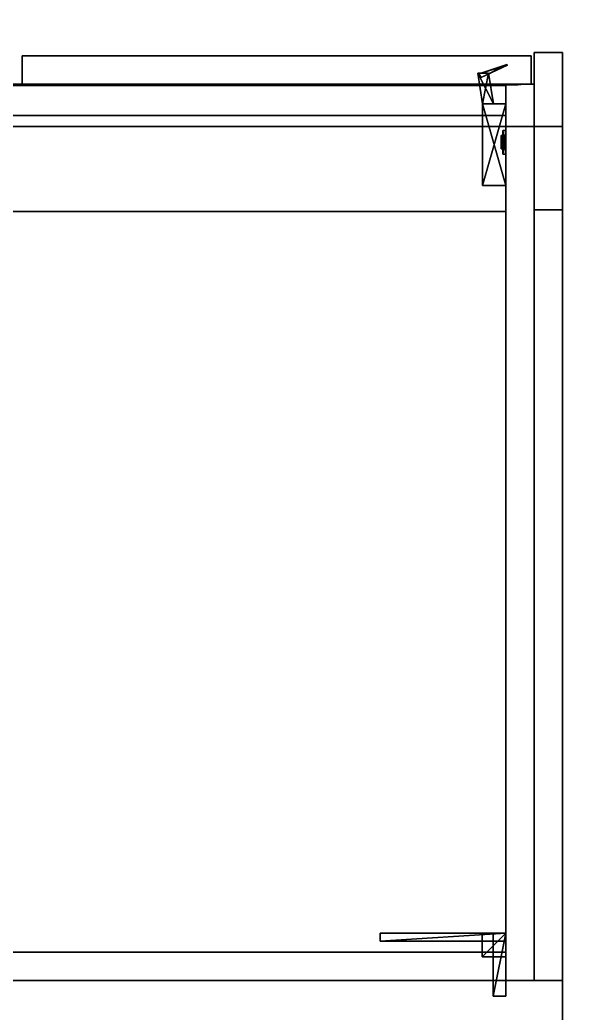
# Model space of a CAD drawing. Extents: x 0 to 5507, y -6518 to 0.
# Drawn here: x 2142 to 2503, y -3870 to -3238 of the extents above; entities that cross this region are included whole.
import ezdxf

# ---------------------------------------------------------------- set-up
doc = ezdxf.new("R2010")
doc.units = 0
for name, color, linetype in [('LAYER0', 7, 'CONTINUOUS'), ('LAYER1', 7, 'CONTINUOUS'), ('LAYER526', 7, 'CONTINUOUS'), ('LAYER532', 7, 'CONTINUOUS'), ('LAYER601', 7, 'CONTINUOUS'), ('LAYER603', 2, 'CONTINUOUS'), ('LAYER604', 7, 'CONTINUOUS'), ('LAYER605', 253, 'CONTINUOUS'), ('LAYER606', 253, 'CONTINUOUS'), ('LAYER607', 253, 'CONTINUOUS'), ('LAYER608', 253, 'CONTINUOUS'), ('LAYER609', 253, 'CONTINUOUS'), ('LAYER610', 253, 'CONTINUOUS'), ('LAYER619', 7, 'CONTINUOUS'), ('LAYER620', 7, 'CONTINUOUS'), ('LAYER621', 7, 'CONTINUOUS'), ('LAYER627', 28, 'CONTINUOUS'), ('LAYER628', 253, 'CONTINUOUS'), ('LAYER629', 28, 'CONTINUOUS'), ('LAYER630', 253, 'CONTINUOUS'), ('LAYER631', 254, 'CONTINUOUS'), ('LAYER632', 7, 'CONTINUOUS'), ('LAYER767', 254, 'CONTINUOUS')]:
    doc.layers.add(name, color=color, linetype=linetype)

msp = doc.modelspace()

# ---------------------------------------------------------------- linework, layer by layer
at = {"layer": 'LAYER0', "invisible_edges": 1}
for points in [[(5507, 0), (0, -6518), (0, 0), (5507, 0)], [(5507, -6518, 5), (0, 0, 5), (0, -6518, 5), (5507, -6518, 5)], [(0, 0, 5), (5507, -6518, 5), (5507, 0, 5), (0, 0, 5)], [(0, -6518), (5507, 0), (5507, -6518), (0, -6518)]]:
    msp.add_3dface(points, dxfattribs=at)
at = {"layer": 'LAYER526', "invisible_edges": 1}
for points in [[(2487, -3849, 5), (150, -3954, 5), (150, -3849, 5), (2487, -3849, 5)], [(150, -3954, 5), (2487, -3849, 5), (2487, -3954, 5), (150, -3954, 5)], [(150, -3849, 732), (2487, -3849, 5), (150, -3849, 5), (150, -3849, 732)], [(2487, -3849, 5), (150, -3849, 732), (2487, -3849, 732), (2487, -3849, 5)], [(2487, -3954, 732), (150, -3849, 732), (150, -3954, 732), (2487, -3954, 732)], [(150, -3849, 732), (2487, -3954, 732), (2487, -3849, 732), (150, -3849, 732)], [(2487, -3849, 5), (2487, -3954, 732), (2487, -3954, 5), (2487, -3849, 5)], [(2487, -3954, 732), (2487, -3849, 5), (2487, -3849, 732), (2487, -3954, 732)]]:
    msp.add_3dface(points, dxfattribs=at)
at = {"layer": 'LAYER532', "invisible_edges": 1}
for points in [[(2487, -3306, 5), (762, -3849, 5), (762, -3306, 5), (2487, -3306, 5)], [(762, -3849, 5), (2487, -3306, 5), (2487, -3849, 5), (762, -3849, 5)], [(762, -3306, 115), (2487, -3306, 5), (762, -3306, 5), (762, -3306, 115)], [(2487, -3306, 5), (762, -3306, 115), (2487, -3306, 115), (2487, -3306, 5)], [(2487, -3849, 115), (762, -3306, 115), (762, -3849, 115), (2487, -3849, 115)], [(762, -3306, 115), (2487, -3849, 115), (2487, -3306, 115), (762, -3306, 115)], [(2487, -3306, 5), (2487, -3849, 115), (2487, -3849, 5), (2487, -3306, 5)], [(2487, -3849, 115), (2487, -3306, 5), (2487, -3306, 115), (2487, -3849, 115)], [(2487, -3849, 115), (762, -3849, 5), (2487, -3849, 5), (2487, -3849, 115)], [(762, -3849, 5), (2487, -3849, 115), (762, -3849, 115), (762, -3849, 5)]]:
    msp.add_3dface(points, dxfattribs=at)
at = {"layer": 'LAYER601', "invisible_edges": 1}
for points in [[(2451, -3849, 895), (2451, -3279, 115), (2451, -3849, 115), (2451, -3849, 895)], [(2451, -3279, 115), (2451, -3849, 895), (2451, -3279, 895), (2451, -3279, 115)], [(2469, -3849, 115), (2451, -3279, 115), (2469, -3279, 115), (2469, -3849, 115)], [(2451, -3279, 115), (2469, -3849, 115), (2451, -3849, 115), (2451, -3279, 115)], [(2469, -3279, 895), (2451, -3279, 115), (2451, -3279, 895), (2469, -3279, 895)], [(2451, -3279, 115), (2469, -3279, 895), (2469, -3279, 115), (2451, -3279, 115)], [(2451, -3849, 895), (2469, -3279, 895), (2451, -3279, 895), (2451, -3849, 895)], [(2469, -3279, 895), (2451, -3849, 895), (2469, -3849, 895), (2469, -3279, 895)], [(2469, -3279, 895), (2469, -3849, 115), (2469, -3279, 115), (2469, -3279, 895)], [(2469, -3849, 115), (2469, -3279, 895), (2469, -3849, 895), (2469, -3849, 115)], [(2469, -3849, 115), (2451, -3849, 895), (2451, -3849, 115), (2469, -3849, 115)], [(2451, -3849, 895), (2469, -3849, 115), (2469, -3849, 895), (2451, -3849, 895)]]:
    msp.add_3dface(points, dxfattribs=at)
at = {"layer": 'LAYER603'}
for points in [[(2371, -3819, 842.5), (2371, -3824, 842.5), (2371, -3819, 865.5), (2371, -3819, 842.5)], [(2371, -3819, 865.5), (2371, -3824, 842.5), (2371, -3824, 865.5), (2371, -3819, 865.5)], [(2371, -3819, 865.5), (2371, -3824, 865.5), (2451, -3819, 865.5), (2371, -3819, 865.5)], [(2451, -3819, 865.5), (2371, -3824, 865.5), (2451, -3824, 865.5), (2451, -3819, 865.5)], [(2371, -3819, 865.5), (2451, -3819, 865.5), (2371, -3819, 842.5), (2371, -3819, 865.5)], [(2371, -3819, 842.5), (2451, -3819, 865.5), (2451, -3819, 842.5), (2371, -3819, 842.5)], [(2371, -3819, 842.5), (2451, -3819, 842.5), (2371, -3824, 842.5), (2371, -3819, 842.5)], [(2371, -3824, 842.5), (2451, -3819, 842.5), (2451, -3824, 842.5), (2371, -3824, 842.5)], [(2451, -3819, 865.5), (2451, -3824, 865.5), (2451, -3819, 842.5), (2451, -3819, 865.5)], [(2451, -3819, 842.5), (2451, -3824, 865.5), (2451, -3824, 842.5), (2451, -3819, 842.5)], [(2371, -3824, 842.5), (2451, -3824, 842.5), (2371, -3824, 865.5), (2371, -3824, 842.5)], [(2371, -3824, 865.5), (2451, -3824, 842.5), (2451, -3824, 865.5), (2371, -3824, 865.5)]]:
    msp.add_3dface(points, dxfattribs=at)
at = {"layer": 'LAYER604', "invisible_edges": 1}
for points in [[(2451, -3819, 842.5), (2371, -3819, 865.5), (2451, -3819, 865.5), (2451, -3819, 842.5)], [(2371, -3819, 865.5), (2451, -3819, 842.5), (2371, -3819, 842.5), (2371, -3819, 865.5)], [(2451, -3824, 865.5), (2371, -3819, 865.5), (2371, -3824, 865.5), (2451, -3824, 865.5)], [(2371, -3819, 865.5), (2451, -3824, 865.5), (2451, -3819, 865.5), (2371, -3819, 865.5)], [(2371, -3824, 842.5), (2371, -3819, 865.5), (2371, -3819, 842.5), (2371, -3824, 842.5)], [(2371, -3819, 865.5), (2371, -3824, 842.5), (2371, -3824, 865.5), (2371, -3819, 865.5)], [(2451, -3819, 842.5), (2371, -3824, 842.5), (2371, -3819, 842.5), (2451, -3819, 842.5)], [(2371, -3824, 842.5), (2451, -3819, 842.5), (2451, -3824, 842.5), (2371, -3824, 842.5)], [(2451, -3824, 865.5), (2451, -3819, 842.5), (2451, -3819, 865.5), (2451, -3824, 865.5)], [(2451, -3819, 842.5), (2451, -3824, 865.5), (2451, -3824, 842.5), (2451, -3819, 842.5)], [(2371, -3824, 842.5), (2451, -3824, 865.5), (2371, -3824, 865.5), (2371, -3824, 842.5)], [(2451, -3824, 865.5), (2371, -3824, 842.5), (2451, -3824, 842.5), (2451, -3824, 865.5)]]:
    msp.add_3dface(points, dxfattribs=at)
at = {"layer": 'LAYER605'}
for points in [[(2436, -3819, 850.5), (2436, -3834, 850.5), (2436, -3819, 865.5), (2436, -3819, 850.5)], [(2436, -3819, 865.5), (2436, -3834, 850.5), (2436, -3834, 865.5), (2436, -3819, 865.5)], [(2436, -3819, 865.5), (2436, -3834, 865.5), (2451, -3819, 865.5), (2436, -3819, 865.5)], [(2451, -3819, 865.5), (2436, -3834, 865.5), (2451, -3834, 865.5), (2451, -3819, 865.5)], [(2436, -3819, 865.5), (2451, -3819, 865.5), (2436, -3819, 850.5), (2436, -3819, 865.5)], [(2436, -3819, 850.5), (2451, -3819, 865.5), (2451, -3819, 850.5), (2436, -3819, 850.5)], [(2436, -3819, 850.5), (2451, -3819, 850.5), (2436, -3834, 850.5), (2436, -3819, 850.5)], [(2436, -3834, 850.5), (2451, -3819, 850.5), (2451, -3834, 850.5), (2436, -3834, 850.5)], [(2451, -3819, 865.5), (2451, -3834, 865.5), (2451, -3819, 850.5), (2451, -3819, 865.5)], [(2451, -3819, 850.5), (2451, -3834, 865.5), (2451, -3834, 850.5), (2451, -3819, 850.5)], [(2436, -3834, 850.5), (2451, -3834, 850.5), (2436, -3834, 865.5), (2436, -3834, 850.5)], [(2436, -3834, 865.5), (2451, -3834, 850.5), (2451, -3834, 865.5), (2436, -3834, 865.5)]]:
    msp.add_3dface(points, dxfattribs=at)
at = {"layer": 'LAYER606'}
for points in [[(2436, -3819, 850.5), (2436, -3834, 850.5), (2436, -3819, 865.5), (2436, -3819, 850.5)], [(2436, -3819, 865.5), (2436, -3834, 850.5), (2436, -3834, 865.5), (2436, -3819, 865.5)], [(2436, -3819, 865.5), (2436, -3834, 865.5), (2451, -3819, 865.5), (2436, -3819, 865.5)], [(2451, -3819, 865.5), (2436, -3834, 865.5), (2451, -3834, 865.5), (2451, -3819, 865.5)], [(2436, -3819, 865.5), (2451, -3819, 865.5), (2436, -3819, 850.5), (2436, -3819, 865.5)], [(2436, -3819, 850.5), (2451, -3819, 865.5), (2451, -3819, 850.5), (2436, -3819, 850.5)], [(2436, -3819, 850.5), (2451, -3819, 850.5), (2436, -3834, 850.5), (2436, -3819, 850.5)], [(2436, -3834, 850.5), (2451, -3819, 850.5), (2451, -3834, 850.5), (2436, -3834, 850.5)], [(2451, -3819, 865.5), (2451, -3834, 865.5), (2451, -3819, 850.5), (2451, -3819, 865.5)], [(2451, -3819, 850.5), (2451, -3834, 865.5), (2451, -3834, 850.5), (2451, -3819, 850.5)], [(2436, -3834, 850.5), (2451, -3834, 850.5), (2436, -3834, 865.5), (2436, -3834, 850.5)], [(2436, -3834, 865.5), (2451, -3834, 850.5), (2451, -3834, 865.5), (2436, -3834, 865.5)]]:
    msp.add_3dface(points, dxfattribs=at)
at = {"layer": 'LAYER607'}
for points in [[(2436, -3819, 850.5), (2436, -3834, 850.5), (2436, -3819, 865.5), (2436, -3819, 850.5)], [(2436, -3819, 865.5), (2436, -3834, 850.5), (2436, -3834, 865.5), (2436, -3819, 865.5)], [(2436, -3819, 865.5), (2436, -3834, 865.5), (2451, -3819, 865.5), (2436, -3819, 865.5)], [(2451, -3819, 865.5), (2436, -3834, 865.5), (2451, -3834, 865.5), (2451, -3819, 865.5)], [(2436, -3819, 865.5), (2451, -3819, 865.5), (2436, -3819, 850.5), (2436, -3819, 865.5)], [(2436, -3819, 850.5), (2451, -3819, 865.5), (2451, -3819, 850.5), (2436, -3819, 850.5)], [(2436, -3819, 850.5), (2451, -3819, 850.5), (2436, -3834, 850.5), (2436, -3819, 850.5)], [(2436, -3834, 850.5), (2451, -3819, 850.5), (2451, -3834, 850.5), (2436, -3834, 850.5)], [(2451, -3819, 865.5), (2451, -3834, 865.5), (2451, -3819, 850.5), (2451, -3819, 865.5)], [(2451, -3819, 850.5), (2451, -3834, 865.5), (2451, -3834, 850.5), (2451, -3819, 850.5)], [(2436, -3834, 850.5), (2451, -3834, 850.5), (2436, -3834, 865.5), (2436, -3834, 850.5)], [(2436, -3834, 865.5), (2451, -3834, 850.5), (2451, -3834, 865.5), (2436, -3834, 865.5)]]:
    msp.add_3dface(points, dxfattribs=at)
at = {"layer": 'LAYER608'}
for points in [[(2436, -3819, 850.5), (2436, -3834, 850.5), (2436, -3819, 865.5), (2436, -3819, 850.5)], [(2436, -3819, 865.5), (2436, -3834, 850.5), (2436, -3834, 865.5), (2436, -3819, 865.5)], [(2436, -3819, 865.5), (2436, -3834, 865.5), (2451, -3819, 865.5), (2436, -3819, 865.5)], [(2451, -3819, 865.5), (2436, -3834, 865.5), (2451, -3834, 865.5), (2451, -3819, 865.5)], [(2436, -3819, 865.5), (2451, -3819, 865.5), (2436, -3819, 850.5), (2436, -3819, 865.5)], [(2436, -3819, 850.5), (2451, -3819, 865.5), (2451, -3819, 850.5), (2436, -3819, 850.5)], [(2436, -3819, 850.5), (2451, -3819, 850.5), (2436, -3834, 850.5), (2436, -3819, 850.5)], [(2436, -3834, 850.5), (2451, -3819, 850.5), (2451, -3834, 850.5), (2436, -3834, 850.5)], [(2451, -3819, 865.5), (2451, -3834, 865.5), (2451, -3819, 850.5), (2451, -3819, 865.5)], [(2451, -3819, 850.5), (2451, -3834, 865.5), (2451, -3834, 850.5), (2451, -3819, 850.5)], [(2436, -3834, 850.5), (2451, -3834, 850.5), (2436, -3834, 865.5), (2436, -3834, 850.5)], [(2436, -3834, 865.5), (2451, -3834, 850.5), (2451, -3834, 865.5), (2436, -3834, 865.5)]]:
    msp.add_3dface(points, dxfattribs=at)
at = {"layer": 'LAYER609'}
for points in [[(2443, -3819, 857.5), (2443, -3859, 857.5), (2443, -3819, 865.5), (2443, -3819, 857.5)], [(2443, -3819, 865.5), (2443, -3859, 857.5), (2443, -3859, 865.5), (2443, -3819, 865.5)], [(2443, -3819, 865.5), (2443, -3859, 865.5), (2451, -3819, 865.5), (2443, -3819, 865.5)], [(2451, -3819, 865.5), (2443, -3859, 865.5), (2451, -3859, 865.5), (2451, -3819, 865.5)], [(2443, -3819, 865.5), (2451, -3819, 865.5), (2443, -3819, 857.5), (2443, -3819, 865.5)], [(2443, -3819, 857.5), (2451, -3819, 865.5), (2451, -3819, 857.5), (2443, -3819, 857.5)], [(2443, -3819, 857.5), (2451, -3819, 857.5), (2443, -3859, 857.5), (2443, -3819, 857.5)], [(2443, -3859, 857.5), (2451, -3819, 857.5), (2451, -3859, 857.5), (2443, -3859, 857.5)], [(2451, -3819, 865.5), (2451, -3859, 865.5), (2451, -3819, 857.5), (2451, -3819, 865.5)], [(2451, -3819, 857.5), (2451, -3859, 865.5), (2451, -3859, 857.5), (2451, -3819, 857.5)], [(2443, -3859, 857.5), (2451, -3859, 857.5), (2443, -3859, 865.5), (2443, -3859, 857.5)], [(2443, -3859, 865.5), (2451, -3859, 857.5), (2451, -3859, 865.5), (2443, -3859, 865.5)]]:
    msp.add_3dface(points, dxfattribs=at)
at = {"layer": 'LAYER610'}
for points in [[(2371, -3819, 849.5), (2371, -3824, 849.5), (2371, -3819, 865.5), (2371, -3819, 849.5)], [(2371, -3819, 865.5), (2371, -3824, 849.5), (2371, -3824, 865.5), (2371, -3819, 865.5)], [(2371, -3819, 865.5), (2371, -3824, 865.5), (2451, -3819, 865.5), (2371, -3819, 865.5)], [(2451, -3819, 865.5), (2371, -3824, 865.5), (2451, -3824, 865.5), (2451, -3819, 865.5)], [(2371, -3819, 865.5), (2451, -3819, 865.5), (2371, -3819, 849.5), (2371, -3819, 865.5)], [(2371, -3819, 849.5), (2451, -3819, 865.5), (2451, -3819, 849.5), (2371, -3819, 849.5)], [(2371, -3819, 849.5), (2451, -3819, 849.5), (2371, -3824, 849.5), (2371, -3819, 849.5)], [(2371, -3824, 849.5), (2451, -3819, 849.5), (2451, -3824, 849.5), (2371, -3824, 849.5)], [(2451, -3819, 865.5), (2451, -3824, 865.5), (2451, -3819, 849.5), (2451, -3819, 865.5)], [(2451, -3819, 849.5), (2451, -3824, 865.5), (2451, -3824, 849.5), (2451, -3819, 849.5)], [(2371, -3824, 849.5), (2451, -3824, 849.5), (2371, -3824, 865.5), (2371, -3824, 849.5)], [(2371, -3824, 865.5), (2451, -3824, 849.5), (2451, -3824, 865.5), (2371, -3824, 865.5)]]:
    msp.add_3dface(points, dxfattribs=at)
at = {"layer": 'LAYER619', "invisible_edges": 1}
for points in [[(1833, -3849, 116), (2451, -3279, 116), (2451, -3849, 116), (1833, -3849, 116)], [(2451, -3279, 116), (1833, -3849, 116), (1833, -3279, 116), (2451, -3279, 116)], [(1833, -3279, 134), (2451, -3279, 116), (1833, -3279, 116), (1833, -3279, 134)], [(2451, -3279, 116), (1833, -3279, 134), (2451, -3279, 134), (2451, -3279, 116)], [(1833, -3279, 134), (2451, -3849, 134), (2451, -3279, 134), (1833, -3279, 134)], [(2451, -3849, 134), (1833, -3279, 134), (1833, -3849, 134), (2451, -3849, 134)], [(2451, -3849, 134), (2451, -3279, 116), (2451, -3279, 134), (2451, -3849, 134)], [(2451, -3279, 116), (2451, -3849, 134), (2451, -3849, 116), (2451, -3279, 116)], [(2451, -3849, 134), (1833, -3849, 116), (2451, -3849, 116), (2451, -3849, 134)], [(1833, -3849, 116), (2451, -3849, 134), (1833, -3849, 134), (1833, -3849, 116)]]:
    msp.add_3dface(points, dxfattribs=at)
at = {"layer": 'LAYER620', "invisible_edges": 1}
for points in [[(1833, -3360, 876.5), (2451, -3280, 876.5), (2451, -3360, 876.5), (1833, -3360, 876.5)], [(2451, -3280, 876.5), (1833, -3360, 876.5), (1833, -3280, 876.5), (2451, -3280, 876.5)], [(1833, -3280, 894.5), (2451, -3280, 876.5), (1833, -3280, 876.5), (1833, -3280, 894.5)], [(2451, -3280, 876.5), (1833, -3280, 894.5), (2451, -3280, 894.5), (2451, -3280, 876.5)], [(1833, -3280, 894.5), (2451, -3360, 894.5), (2451, -3280, 894.5), (1833, -3280, 894.5)], [(2451, -3360, 894.5), (1833, -3280, 894.5), (1833, -3360, 894.5), (2451, -3360, 894.5)], [(2451, -3360, 894.5), (2451, -3280, 876.5), (2451, -3280, 894.5), (2451, -3360, 894.5)], [(2451, -3280, 876.5), (2451, -3360, 894.5), (2451, -3360, 876.5), (2451, -3280, 876.5)], [(2451, -3360, 894.5), (1833, -3360, 876.5), (2451, -3360, 876.5), (2451, -3360, 894.5)], [(1833, -3360, 876.5), (2451, -3360, 894.5), (1833, -3360, 894.5), (1833, -3360, 876.5)]]:
    msp.add_3dface(points, dxfattribs=at)
at = {"layer": 'LAYER621', "invisible_edges": 1}
for points in [[(1833, -3831, 775), (2451, -3849, 775), (1833, -3849, 775), (1833, -3831, 775)], [(2451, -3849, 775), (1833, -3831, 775), (2451, -3831, 775), (2451, -3849, 775)], [(2451, -3831, 895), (1833, -3849, 895), (2451, -3849, 895), (2451, -3831, 895)], [(1833, -3849, 895), (2451, -3831, 895), (1833, -3831, 895), (1833, -3849, 895)], [(1833, -3831, 775), (2451, -3831, 895), (2451, -3831, 775), (1833, -3831, 775)], [(2451, -3831, 895), (1833, -3831, 775), (1833, -3831, 895), (2451, -3831, 895)], [(2451, -3831, 895), (2451, -3849, 775), (2451, -3831, 775), (2451, -3831, 895)], [(2451, -3849, 775), (2451, -3831, 895), (2451, -3849, 895), (2451, -3849, 775)], [(1833, -3849, 895), (2451, -3849, 775), (2451, -3849, 895), (1833, -3849, 895)], [(2451, -3849, 775), (1833, -3849, 895), (1833, -3849, 775), (2451, -3849, 775)]]:
    msp.add_3dface(points, dxfattribs=at)
at = {"layer": 'LAYER627'}
for points in [[(2429.5, -3280, 239), (2429.5, -3279, 239), (2429.5, -3280, 239)], [(2447.5, -3280, 197), (2447.5, -3279, 197), (2429.5, -3279, 197), (2429.5, -3280, 197)], [(2429.5, -3279, 197), (2429.5, -3279, 239), (2429.5, -3280, 239), (2429.5, -3280, 197)], [(2447.5, -3280, 239), (2447.5, -3279, 239), (2429.5, -3279, 239), (2429.5, -3280, 239)], [(2429.5, -3279, 197), (2447.5, -3279, 197), (2447.5, -3279, 239), (2429.5, -3279, 239)], [(2429.5, -3280, 197), (2447.5, -3280, 197), (2447.5, -3280, 197), (2429.5, -3280, 197)], [(2429.5, -3280, 239), (2447.5, -3280, 239), (2447.5, -3280, 239), (2429.5, -3280, 239)], [(2434.5, -3279, 209), (2434.5, -3279, 227), (2434.5, -3279, 209)], [(2434.5, -3280, 209), (2434.5, -3279, 209), (2434.5, -3279, 227), (2434.5, -3280, 227)], [(2434.5, -3280, 209), (2434.5, -3279, 209), (2447.5, -3279, 209), (2447.5, -3280, 209)], [(2434.5, -3280, 227), (2434.5, -3279, 227), (2447.5, -3279, 227), (2447.5, -3280, 227)], [(2447.5, -3279, 209), (2447.5, -3279, 197), (2447.5, -3279, 209)], [(2447.5, -3279, 227), (2447.5, -3279, 239), (2447.5, -3279, 227)], [(2447.5, -3280, 209), (2447.5, -3279, 209), (2447.5, -3279, 197), (2447.5, -3280, 197)], [(2447.5, -3280, 227), (2447.5, -3279, 227), (2447.5, -3279, 239), (2447.5, -3280, 239)]]:
    msp.add_3dface(points, dxfattribs=at)
for points, invisible_edges in [([(2429.5, -3280, 239), (2429.5, -3280, 197), (2434.5, -3280, 209), (2434.5, -3280, 227)], 10), ([(2429.5, -3280, 197), (2434.5, -3280, 209), (2447.5, -3280, 209), (2447.5, -3280, 197)], 1), ([(2429.5, -3280, 239), (2434.5, -3280, 227), (2447.5, -3280, 227), (2447.5, -3280, 239)], 1), ([(2447.5, -3279.5, 227), (2447.5, -3279.5, 209), (2434.5, -3279.5, 209), (2434.5, -3279.5, 227)], 1), ([(2447.5, -3279.25, 205), (2452.475, -3279.25, 205.9896), (2451.5, -3279.25, 212.5), (2447.5, -3279.25, 209)], 2), ([(2452.475, -3279.25, 230.0104), (2447.5, -3279.25, 231), (2447.5, -3279.25, 227), (2451.5, -3279.25, 223.5)], 8), ([(2451.709, -3279.5, 223.3167), (2451.5, -3279.5, 212.5), (2447.5, -3279.5, 209), (2447.5, -3279.5, 227)], 5), ([(2452.475, -3279.25, 205.9896), (2456.692, -3279.25, 208.8076), (2455, -3279.25, 212.5), (2451.5, -3279.25, 212.5)], 10), ([(2456.692, -3279.25, 227.1924), (2452.475, -3279.25, 230.0104), (2451.5, -3279.25, 223.5), (2455, -3279.25, 223.5)], 10), ([(2458.5, -3279.5, 223.5), (2458.5, -3279.5, 212.5), (2451.5, -3279.5, 212.5), (2451.709, -3279.5, 223.3167)], 4), ([(2456.692, -3279.25, 208.8076), (2459.51, -3279.25, 213.0251), (2458.5, -3279.25, 212.5), (2455, -3279.25, 212.5)], 10), ([(2459.51, -3279.25, 222.9749), (2456.692, -3279.25, 227.1924), (2455, -3279.25, 223.5), (2458.5, -3279.25, 223.5)], 10), ([(2459.51, -3279.25, 213.0251), (2460.5, -3279.25, 218), (2458.5, -3279.25, 218), (2458.5, -3279.25, 212.5)], 10), ([(2460.5, -3279.25, 218), (2459.51, -3279.25, 222.9749), (2458.5, -3279.25, 223.5), (2458.5, -3279.25, 218)], 10)]:
    msp.add_3dface(points, dxfattribs=dict(at, invisible_edges=invisible_edges))
at = {"layer": 'LAYER628'}
for points in [[(2433.818, -3272.544, 212.3477), (2451.591, -3266.5, 212.3477), (2435.308, -3274.924, 212.3477), (2433.818, -3272.544, 212.3477)], [(2451.591, -3266.5, 223.652), (2433.818, -3272.544, 223.652), (2452.082, -3267.077, 223.652), (2451.591, -3266.5, 223.652)], [(2433.818, -3272.544, 212.3477), (2451.591, -3266.5, 223.652), (2451.591, -3266.5, 212.3477), (2433.818, -3272.544, 212.3477)], [(2433.818, -3272.544, 223.652), (2451.591, -3266.5, 223.652), (2433.818, -3272.544, 212.3477), (2433.818, -3272.544, 223.652)], [(2452.082, -3267.077, 223.652), (2433.818, -3272.544, 223.652), (2435.308, -3274.924, 223.652), (2452.082, -3267.077, 223.652)], [(2435.308, -3274.924, 212.3477), (2451.591, -3266.5, 212.3477), (2452.082, -3267.077, 212.3477), (2435.308, -3274.924, 212.3477)], [(2443.042, -3291.5, 211.2174), (2433.094, -3272.134, 211.2174), (2440.058, -3272.134, 211.2174), (2443.042, -3291.5, 211.2174)], [(2436.079, -3291.5, 211.2174), (2433.094, -3272.134, 211.2174), (2443.042, -3291.5, 211.2174), (2436.079, -3291.5, 211.2174)], [(2433.094, -3272.134, 224.7826), (2436.079, -3291.5, 224.7826), (2440.058, -3272.134, 224.7826), (2433.094, -3272.134, 224.7826)], [(2436.079, -3291.5, 211.2174), (2433.094, -3272.134, 224.7826), (2433.094, -3272.134, 211.2174), (2436.079, -3291.5, 211.2174)], [(2436.079, -3291.5, 224.7826), (2433.094, -3272.134, 224.7826), (2436.079, -3291.5, 211.2174), (2436.079, -3291.5, 224.7826)], [(2440.058, -3272.134, 224.7826), (2436.079, -3291.5, 224.7826), (2443.042, -3291.5, 224.7826), (2440.058, -3272.134, 224.7826)], [(2451, -3343.5, 211.2174), (2436.079, -3291.5, 211.2174), (2451, -3291.5, 211.2174), (2451, -3343.5, 211.2174)], [(2436.079, -3343.5, 211.2174), (2436.079, -3291.5, 211.2174), (2451, -3343.5, 211.2174), (2436.079, -3343.5, 211.2174)], [(2451, -3291.5, 224.7826), (2436.079, -3343.5, 224.7826), (2451, -3343.5, 224.7826), (2451, -3291.5, 224.7826)], [(2436.079, -3291.5, 224.7826), (2436.079, -3343.5, 224.7826), (2451, -3291.5, 224.7826), (2436.079, -3291.5, 224.7826)], [(2436.079, -3343.5, 211.2174), (2436.079, -3291.5, 224.7826), (2436.079, -3291.5, 211.2174), (2436.079, -3343.5, 211.2174)], [(2436.079, -3343.5, 224.7826), (2436.079, -3291.5, 224.7826), (2436.079, -3343.5, 211.2174), (2436.079, -3343.5, 224.7826)], [(2451, -3323.5, 244), (2451, -3308.5, 244), (2449.01, -3308.5, 244), (2451, -3323.5, 244)], [(2449.01, -3323.5, 244), (2451, -3323.5, 244), (2449.01, -3308.5, 244), (2449.01, -3323.5, 244)], [(2451, -3308.5, 192), (2451, -3323.5, 192), (2449.01, -3323.5, 192), (2451, -3308.5, 192)], [(2449.01, -3308.5, 192), (2451, -3308.5, 192), (2449.01, -3323.5, 192), (2449.01, -3308.5, 192)], [(2449.01, -3308.5, 244), (2451, -3308.5, 244), (2451, -3308.5, 192), (2449.01, -3308.5, 244)], [(2449.01, -3308.5, 192), (2449.01, -3308.5, 244), (2451, -3308.5, 192), (2449.01, -3308.5, 192)], [(2449.01, -3323.5, 244), (2449.01, -3308.5, 244), (2449.01, -3308.5, 192), (2449.01, -3323.5, 244)], [(2449.01, -3323.5, 192), (2449.01, -3323.5, 244), (2449.01, -3308.5, 192), (2449.01, -3323.5, 192)], [(2449.01, -3311.757, 236.087), (2448.016, -3316, 231.2909), (2448.016, -3311.757, 236.087), (2449.01, -3311.757, 236.087)], [(2449.01, -3316, 231.2909), (2448.016, -3316, 231.2909), (2449.01, -3311.757, 236.087), (2449.01, -3316, 231.2909)], [(2449.01, -3311.757, 236.087), (2448.016, -3316, 240.883), (2449.01, -3316, 240.883), (2449.01, -3311.757, 236.087)], [(2448.016, -3311.757, 236.087), (2448.016, -3316, 240.883), (2449.01, -3311.757, 236.087), (2448.016, -3311.757, 236.087)], [(2448.016, -3311.757, 236.087), (2448.016, -3320.242, 236.087), (2448.016, -3316, 240.883), (2448.016, -3311.757, 236.087)], [(2448.016, -3316, 231.2909), (2448.016, -3320.242, 236.087), (2448.016, -3311.757, 236.087), (2448.016, -3316, 231.2909)], [(2449.01, -3311.757, 199.913), (2448.016, -3316, 195.117), (2448.016, -3311.757, 199.913), (2449.01, -3311.757, 199.913)], [(2449.01, -3316, 195.117), (2448.016, -3316, 195.117), (2449.01, -3311.757, 199.913), (2449.01, -3316, 195.117)], [(2449.01, -3311.757, 199.913), (2448.016, -3316, 204.7091), (2449.01, -3316, 204.7091), (2449.01, -3311.757, 199.913)], [(2448.016, -3311.757, 199.913), (2448.016, -3316, 204.7091), (2449.01, -3311.757, 199.913), (2448.016, -3311.757, 199.913)], [(2448.016, -3311.757, 199.913), (2448.016, -3320.242, 199.913), (2448.016, -3316, 204.7091), (2448.016, -3311.757, 199.913)], [(2448.016, -3316, 195.117), (2448.016, -3320.242, 199.913), (2448.016, -3311.757, 199.913), (2448.016, -3316, 195.117)], [(2449.01, -3311.757, 236.087), (2449.01, -3316, 231.2909), (2449.01, -3316, 240.883), (2449.01, -3311.757, 236.087)], [(2449.01, -3311.757, 199.913), (2449.01, -3316, 195.117), (2449.01, -3316, 204.7091), (2449.01, -3311.757, 199.913)], [(2449.01, -3316, 231.2909), (2448.016, -3320.242, 236.087), (2448.016, -3316, 231.2909), (2449.01, -3316, 231.2909)], [(2449.01, -3320.242, 236.087), (2448.016, -3320.242, 236.087), (2449.01, -3316, 231.2909), (2449.01, -3320.242, 236.087)], [(2449.01, -3320.242, 236.087), (2448.016, -3316, 240.883), (2448.016, -3320.242, 236.087), (2449.01, -3320.242, 236.087)], [(2449.01, -3316, 240.883), (2448.016, -3316, 240.883), (2449.01, -3320.242, 236.087), (2449.01, -3316, 240.883)], [(2449.01, -3316, 195.117), (2448.016, -3320.242, 199.913), (2448.016, -3316, 195.117), (2449.01, -3316, 195.117)], [(2449.01, -3320.242, 199.913), (2448.016, -3320.242, 199.913), (2449.01, -3316, 195.117), (2449.01, -3320.242, 199.913)], [(2449.01, -3320.242, 199.913), (2448.016, -3316, 204.7091), (2448.016, -3320.242, 199.913), (2449.01, -3320.242, 199.913)], [(2449.01, -3316, 204.7091), (2448.016, -3316, 204.7091), (2449.01, -3320.242, 199.913), (2449.01, -3316, 204.7091)], [(2449.01, -3316, 231.2909), (2449.01, -3320.242, 236.087), (2449.01, -3316, 240.883), (2449.01, -3316, 231.2909)], [(2449.01, -3316, 195.117), (2449.01, -3320.242, 199.913), (2449.01, -3316, 204.7091), (2449.01, -3316, 195.117)], [(2451, -3323.5, 192), (2451, -3323.5, 244), (2449.01, -3323.5, 244), (2451, -3323.5, 192)], [(2449.01, -3323.5, 192), (2451, -3323.5, 192), (2449.01, -3323.5, 244), (2449.01, -3323.5, 192)], [(2451, -3343.5, 224.7826), (2436.079, -3343.5, 211.2174), (2451, -3343.5, 211.2174), (2451, -3343.5, 224.7826)], [(2436.079, -3343.5, 224.7826), (2436.079, -3343.5, 211.2174), (2451, -3343.5, 224.7826), (2436.079, -3343.5, 224.7826)]]:
    msp.add_3dface(points, dxfattribs=at)
at = {"layer": 'LAYER629'}
for points in [[(2429.5, -3280, 813), (2429.5, -3279, 813), (2429.5, -3280, 813)], [(2447.5, -3280, 771), (2447.5, -3279, 771), (2429.5, -3279, 771), (2429.5, -3280, 771)], [(2429.5, -3279, 771), (2429.5, -3279, 813), (2429.5, -3280, 813), (2429.5, -3280, 771)], [(2447.5, -3280, 813), (2447.5, -3279, 813), (2429.5, -3279, 813), (2429.5, -3280, 813)], [(2429.5, -3279, 771), (2447.5, -3279, 771), (2447.5, -3279, 813), (2429.5, -3279, 813)], [(2429.5, -3280, 771), (2447.5, -3280, 771), (2447.5, -3280, 771), (2429.5, -3280, 771)], [(2429.5, -3280, 813), (2447.5, -3280, 813), (2447.5, -3280, 813), (2429.5, -3280, 813)], [(2434.5, -3279, 783), (2434.5, -3279, 801), (2434.5, -3279, 783)], [(2434.5, -3280, 783), (2434.5, -3279, 783), (2434.5, -3279, 801), (2434.5, -3280, 801)], [(2434.5, -3280, 783), (2434.5, -3279, 783), (2447.5, -3279, 783), (2447.5, -3280, 783)], [(2434.5, -3280, 801), (2434.5, -3279, 801), (2447.5, -3279, 801), (2447.5, -3280, 801)], [(2447.5, -3279, 783), (2447.5, -3279, 771), (2447.5, -3279, 783)], [(2447.5, -3279, 801), (2447.5, -3279, 813), (2447.5, -3279, 801)], [(2447.5, -3280, 783), (2447.5, -3279, 783), (2447.5, -3279, 771), (2447.5, -3280, 771)], [(2447.5, -3280, 801), (2447.5, -3279, 801), (2447.5, -3279, 813), (2447.5, -3280, 813)]]:
    msp.add_3dface(points, dxfattribs=at)
for points, invisible_edges in [([(2429.5, -3280, 813), (2429.5, -3280, 771), (2434.5, -3280, 783), (2434.5, -3280, 801)], 10), ([(2429.5, -3280, 771), (2434.5, -3280, 783), (2447.5, -3280, 783), (2447.5, -3280, 771)], 1), ([(2429.5, -3280, 813), (2434.5, -3280, 801), (2447.5, -3280, 801), (2447.5, -3280, 813)], 1), ([(2447.5, -3279.5, 801), (2447.5, -3279.5, 783), (2434.5, -3279.5, 783), (2434.5, -3279.5, 801)], 1), ([(2447.5, -3279.25, 779), (2452.475, -3279.25, 779.9896), (2451.5, -3279.25, 786.5), (2447.5, -3279.25, 783)], 2), ([(2452.475, -3279.25, 804.0104), (2447.5, -3279.25, 805), (2447.5, -3279.25, 801), (2451.5, -3279.25, 797.5)], 8), ([(2451.709, -3279.5, 797.3167), (2451.5, -3279.5, 786.5), (2447.5, -3279.5, 783), (2447.5, -3279.5, 801)], 5), ([(2452.475, -3279.25, 779.9896), (2456.692, -3279.25, 782.8076), (2455, -3279.25, 786.5), (2451.5, -3279.25, 786.5)], 10), ([(2456.692, -3279.25, 801.1924), (2452.475, -3279.25, 804.0104), (2451.5, -3279.25, 797.5), (2455, -3279.25, 797.5)], 10), ([(2458.5, -3279.5, 797.5), (2458.5, -3279.5, 786.5), (2451.5, -3279.5, 786.5), (2451.709, -3279.5, 797.3167)], 4), ([(2456.692, -3279.25, 782.8076), (2459.51, -3279.25, 787.0251), (2458.5, -3279.25, 786.5), (2455, -3279.25, 786.5)], 10), ([(2459.51, -3279.25, 796.9749), (2456.692, -3279.25, 801.1924), (2455, -3279.25, 797.5), (2458.5, -3279.25, 797.5)], 10), ([(2459.51, -3279.25, 787.0251), (2460.5, -3279.25, 792), (2458.5, -3279.25, 792), (2458.5, -3279.25, 786.5)], 10), ([(2460.5, -3279.25, 792), (2459.51, -3279.25, 796.9749), (2458.5, -3279.25, 797.5), (2458.5, -3279.25, 792)], 10)]:
    msp.add_3dface(points, dxfattribs=dict(at, invisible_edges=invisible_edges))
at = {"layer": 'LAYER630'}
for points in [[(2433.818, -3272.544, 786.3477), (2451.591, -3266.5, 786.3477), (2435.308, -3274.924, 786.3477), (2433.818, -3272.544, 786.3477)], [(2451.591, -3266.5, 797.652), (2433.818, -3272.544, 797.652), (2452.082, -3267.077, 797.652), (2451.591, -3266.5, 797.652)], [(2433.818, -3272.544, 786.3477), (2451.591, -3266.5, 797.652), (2451.591, -3266.5, 786.3477), (2433.818, -3272.544, 786.3477)], [(2433.818, -3272.544, 797.652), (2451.591, -3266.5, 797.652), (2433.818, -3272.544, 786.3477), (2433.818, -3272.544, 797.652)], [(2452.082, -3267.077, 797.652), (2433.818, -3272.544, 797.652), (2435.308, -3274.924, 797.652), (2452.082, -3267.077, 797.652)], [(2435.308, -3274.924, 786.3477), (2451.591, -3266.5, 786.3477), (2452.082, -3267.077, 786.3477), (2435.308, -3274.924, 786.3477)], [(2443.042, -3291.5, 785.2174), (2433.094, -3272.134, 785.2174), (2440.058, -3272.134, 785.2174), (2443.042, -3291.5, 785.2174)], [(2436.079, -3291.5, 785.2174), (2433.094, -3272.134, 785.2174), (2443.042, -3291.5, 785.2174), (2436.079, -3291.5, 785.2174)], [(2433.094, -3272.134, 798.7826), (2436.079, -3291.5, 798.7826), (2440.058, -3272.134, 798.7826), (2433.094, -3272.134, 798.7826)], [(2436.079, -3291.5, 785.2174), (2433.094, -3272.134, 798.7826), (2433.094, -3272.134, 785.2174), (2436.079, -3291.5, 785.2174)], [(2436.079, -3291.5, 798.7826), (2433.094, -3272.134, 798.7826), (2436.079, -3291.5, 785.2174), (2436.079, -3291.5, 798.7826)], [(2440.058, -3272.134, 798.7826), (2436.079, -3291.5, 798.7826), (2443.042, -3291.5, 798.7826), (2440.058, -3272.134, 798.7826)], [(2451, -3343.5, 785.2174), (2436.079, -3291.5, 785.2174), (2451, -3291.5, 785.2174), (2451, -3343.5, 785.2174)], [(2436.079, -3343.5, 785.2174), (2436.079, -3291.5, 785.2174), (2451, -3343.5, 785.2174), (2436.079, -3343.5, 785.2174)], [(2451, -3291.5, 798.7826), (2436.079, -3343.5, 798.7826), (2451, -3343.5, 798.7826), (2451, -3291.5, 798.7826)], [(2436.079, -3291.5, 798.7826), (2436.079, -3343.5, 798.7826), (2451, -3291.5, 798.7826), (2436.079, -3291.5, 798.7826)], [(2436.079, -3343.5, 785.2174), (2436.079, -3291.5, 798.7826), (2436.079, -3291.5, 785.2174), (2436.079, -3343.5, 785.2174)], [(2436.079, -3343.5, 798.7826), (2436.079, -3291.5, 798.7826), (2436.079, -3343.5, 785.2174), (2436.079, -3343.5, 798.7826)], [(2451, -3323.5, 818), (2451, -3308.5, 818), (2449.01, -3308.5, 818), (2451, -3323.5, 818)], [(2449.01, -3323.5, 818), (2451, -3323.5, 818), (2449.01, -3308.5, 818), (2449.01, -3323.5, 818)], [(2451, -3308.5, 766), (2451, -3323.5, 766), (2449.01, -3323.5, 766), (2451, -3308.5, 766)], [(2449.01, -3308.5, 766), (2451, -3308.5, 766), (2449.01, -3323.5, 766), (2449.01, -3308.5, 766)], [(2449.01, -3308.5, 818), (2451, -3308.5, 818), (2451, -3308.5, 766), (2449.01, -3308.5, 818)], [(2449.01, -3308.5, 766), (2449.01, -3308.5, 818), (2451, -3308.5, 766), (2449.01, -3308.5, 766)], [(2449.01, -3323.5, 818), (2449.01, -3308.5, 818), (2449.01, -3308.5, 766), (2449.01, -3323.5, 818)], [(2449.01, -3323.5, 766), (2449.01, -3323.5, 818), (2449.01, -3308.5, 766), (2449.01, -3323.5, 766)], [(2449.01, -3311.757, 810.087), (2448.016, -3316, 805.291), (2448.016, -3311.757, 810.087), (2449.01, -3311.757, 810.087)], [(2449.01, -3316, 805.291), (2448.016, -3316, 805.291), (2449.01, -3311.757, 810.087), (2449.01, -3316, 805.291)], [(2449.01, -3311.757, 810.087), (2448.016, -3316, 814.883), (2449.01, -3316, 814.883), (2449.01, -3311.757, 810.087)], [(2448.016, -3311.757, 810.087), (2448.016, -3316, 814.883), (2449.01, -3311.757, 810.087), (2448.016, -3311.757, 810.087)], [(2448.016, -3311.757, 810.087), (2448.016, -3320.242, 810.087), (2448.016, -3316, 814.883), (2448.016, -3311.757, 810.087)], [(2448.016, -3316, 805.291), (2448.016, -3320.242, 810.087), (2448.016, -3311.757, 810.087), (2448.016, -3316, 805.291)], [(2449.01, -3311.757, 773.913), (2448.016, -3316, 769.117), (2448.016, -3311.757, 773.913), (2449.01, -3311.757, 773.913)], [(2449.01, -3316, 769.117), (2448.016, -3316, 769.117), (2449.01, -3311.757, 773.913), (2449.01, -3316, 769.117)], [(2449.01, -3311.757, 773.913), (2448.016, -3316, 778.709), (2449.01, -3316, 778.709), (2449.01, -3311.757, 773.913)], [(2448.016, -3311.757, 773.913), (2448.016, -3316, 778.709), (2449.01, -3311.757, 773.913), (2448.016, -3311.757, 773.913)], [(2448.016, -3311.757, 773.913), (2448.016, -3320.242, 773.913), (2448.016, -3316, 778.709), (2448.016, -3311.757, 773.913)], [(2448.016, -3316, 769.117), (2448.016, -3320.242, 773.913), (2448.016, -3311.757, 773.913), (2448.016, -3316, 769.117)], [(2449.01, -3311.757, 810.087), (2449.01, -3316, 805.291), (2449.01, -3316, 814.883), (2449.01, -3311.757, 810.087)], [(2449.01, -3311.757, 773.913), (2449.01, -3316, 769.117), (2449.01, -3316, 778.709), (2449.01, -3311.757, 773.913)], [(2449.01, -3316, 805.291), (2448.016, -3320.242, 810.087), (2448.016, -3316, 805.291), (2449.01, -3316, 805.291)], [(2449.01, -3320.242, 810.087), (2448.016, -3320.242, 810.087), (2449.01, -3316, 805.291), (2449.01, -3320.242, 810.087)], [(2449.01, -3320.242, 810.087), (2448.016, -3316, 814.883), (2448.016, -3320.242, 810.087), (2449.01, -3320.242, 810.087)], [(2449.01, -3316, 814.883), (2448.016, -3316, 814.883), (2449.01, -3320.242, 810.087), (2449.01, -3316, 814.883)], [(2449.01, -3316, 769.117), (2448.016, -3320.242, 773.913), (2448.016, -3316, 769.117), (2449.01, -3316, 769.117)], [(2449.01, -3320.242, 773.913), (2448.016, -3320.242, 773.913), (2449.01, -3316, 769.117), (2449.01, -3320.242, 773.913)], [(2449.01, -3320.242, 773.913), (2448.016, -3316, 778.709), (2448.016, -3320.242, 773.913), (2449.01, -3320.242, 773.913)], [(2449.01, -3316, 778.709), (2448.016, -3316, 778.709), (2449.01, -3320.242, 773.913), (2449.01, -3316, 778.709)], [(2449.01, -3316, 805.291), (2449.01, -3320.242, 810.087), (2449.01, -3316, 814.883), (2449.01, -3316, 805.291)], [(2449.01, -3316, 769.117), (2449.01, -3320.242, 773.913), (2449.01, -3316, 778.709), (2449.01, -3316, 769.117)], [(2451, -3323.5, 766), (2451, -3323.5, 818), (2449.01, -3323.5, 818), (2451, -3323.5, 766)], [(2449.01, -3323.5, 766), (2451, -3323.5, 766), (2449.01, -3323.5, 818), (2449.01, -3323.5, 766)], [(2451, -3343.5, 798.7826), (2436.079, -3343.5, 785.2174), (2451, -3343.5, 785.2174), (2451, -3343.5, 798.7826)], [(2436.079, -3343.5, 798.7826), (2436.079, -3343.5, 785.2174), (2451, -3343.5, 798.7826), (2436.079, -3343.5, 798.7826)]]:
    msp.add_3dface(points, dxfattribs=at)
at = {"layer": 'LAYER631', "invisible_edges": 1}
for points in [[(2143.5, -3279, 118), (2467, -3261, 118), (2467, -3279, 118), (2143.5, -3279, 118)], [(2467, -3261, 118), (2143.5, -3279, 118), (2143.5, -3261, 118), (2467, -3261, 118)], [(2143.5, -3261, 892), (2467, -3279, 892), (2467, -3261, 892), (2143.5, -3261, 892)], [(2467, -3279, 892), (2143.5, -3261, 892), (2143.5, -3279, 892), (2467, -3279, 892)], [(2143.5, -3261, 892), (2143.5, -3279, 118), (2143.5, -3279, 892), (2143.5, -3261, 892)], [(2143.5, -3279, 118), (2143.5, -3261, 892), (2143.5, -3261, 118), (2143.5, -3279, 118)], [(2467, -3261, 118), (2143.5, -3261, 892), (2467, -3261, 892), (2467, -3261, 118)], [(2143.5, -3261, 892), (2467, -3261, 118), (2143.5, -3261, 118), (2143.5, -3261, 892)], [(2467, -3261, 118), (2467, -3279, 892), (2467, -3279, 118), (2467, -3261, 118)], [(2467, -3279, 892), (2467, -3261, 118), (2467, -3261, 892), (2467, -3279, 892)], [(2143.5, -3279, 118), (2467, -3279, 892), (2143.5, -3279, 892), (2143.5, -3279, 118)], [(2467, -3279, 892), (2143.5, -3279, 118), (2467, -3279, 118), (2467, -3279, 892)]]:
    msp.add_3dface(points, dxfattribs=at)
at = {"layer": 'LAYER632', "invisible_edges": 1}
for points in [[(2451, -3849, 523.5), (1833, -3299, 523.5), (1833, -3849, 523.5), (2451, -3849, 523.5)], [(1833, -3299, 523.5), (2451, -3849, 523.5), (2451, -3299, 523.5), (1833, -3299, 523.5)], [(2451, -3299, 505.5), (1833, -3299, 523.5), (2451, -3299, 523.5), (2451, -3299, 505.5)], [(1833, -3299, 523.5), (2451, -3299, 505.5), (1833, -3299, 505.5), (1833, -3299, 523.5)], [(2451, -3299, 505.5), (1833, -3849, 505.5), (1833, -3299, 505.5), (2451, -3299, 505.5)], [(1833, -3849, 505.5), (2451, -3299, 505.5), (2451, -3849, 505.5), (1833, -3849, 505.5)], [(2451, -3849, 523.5), (2451, -3299, 505.5), (2451, -3299, 523.5), (2451, -3849, 523.5)], [(2451, -3299, 505.5), (2451, -3849, 523.5), (2451, -3849, 505.5), (2451, -3299, 505.5)], [(1833, -3849, 505.5), (2451, -3849, 523.5), (1833, -3849, 523.5), (1833, -3849, 505.5)], [(2451, -3849, 523.5), (1833, -3849, 505.5), (2451, -3849, 505.5), (2451, -3849, 523.5)]]:
    msp.add_3dface(points, dxfattribs=at)
at = {"layer": 'LAYER767', "invisible_edges": 1}
for points in [[(2469, -3359, 895), (2469, -3259, 115), (2469, -3359, 115), (2469, -3359, 895)], [(2469, -3259, 115), (2469, -3359, 895), (2469, -3259, 895), (2469, -3259, 115)], [(2487, -3359, 115), (2469, -3259, 115), (2487, -3259, 115), (2487, -3359, 115)], [(2469, -3259, 115), (2487, -3359, 115), (2469, -3359, 115), (2469, -3259, 115)], [(2487, -3259, 895), (2469, -3259, 115), (2469, -3259, 895), (2487, -3259, 895)], [(2469, -3259, 115), (2487, -3259, 895), (2487, -3259, 115), (2469, -3259, 115)], [(2469, -3359, 895), (2487, -3259, 895), (2469, -3259, 895), (2469, -3359, 895)], [(2487, -3259, 895), (2469, -3359, 895), (2487, -3359, 895), (2487, -3259, 895)], [(2487, -3259, 895), (2487, -3359, 115), (2487, -3259, 115), (2487, -3259, 895)], [(2487, -3359, 115), (2487, -3259, 895), (2487, -3359, 895), (2487, -3359, 115)], [(2487, -3359, 115), (2469, -3359, 895), (2469, -3359, 115), (2487, -3359, 115)], [(2469, -3359, 895), (2487, -3359, 115), (2487, -3359, 895), (2469, -3359, 895)]]:
    msp.add_3dface(points, dxfattribs=at)

# ---------------------------------------------------------------- meshes
at = {"layer": 'LAYER1'}
mesh = msp.add_polymesh((3, 2), dxfattribs=at)
for k, corner in enumerate([(3052, -1518, 2340), (1039, -1518, 2340), (3052, -6518, 2340), (3052, -1518, 2340), (3202, -6518, 2340), (3202, -1368, 2340)]):
    mesh.set_mesh_vertex(divmod(k, 2), corner)
at = {"layer": 'LAYER627'}
mesh = msp.add_polymesh((2, 9), dxfattribs=at)
for k, corner in enumerate([(2447.5, -3279.25, 205), (2452.475, -3279.25, 205.9896), (2456.692, -3279.25, 208.8076), (2459.51, -3279.25, 213.0251), (2460.5, -3279.25, 218), (2459.51, -3279.25, 222.9749), (2456.692, -3279.25, 227.1924), (2452.475, -3279.25, 230.0104), (2447.5, -3279.25, 231), (2447.5, -3279, 205), (2452.475, -3279, 205.9896), (2456.692, -3279, 208.8076), (2459.51, -3279, 213.0251), (2460.5, -3279, 218), (2459.51, -3279, 222.9749), (2456.692, -3279, 227.1924), (2452.475, -3279, 230.0104), (2447.5, -3279, 231)]):
    mesh.set_mesh_vertex(divmod(k, 9), corner)
at = {"layer": 'LAYER629'}
mesh = msp.add_polymesh((2, 9), dxfattribs=at)
for k, corner in enumerate([(2447.5, -3279.25, 779), (2452.475, -3279.25, 779.9896), (2456.692, -3279.25, 782.8076), (2459.51, -3279.25, 787.0251), (2460.5, -3279.25, 792), (2459.51, -3279.25, 796.9749), (2456.692, -3279.25, 801.1924), (2452.475, -3279.25, 804.0104), (2447.5, -3279.25, 805), (2447.5, -3279, 779), (2452.475, -3279, 779.9896), (2456.692, -3279, 782.8076), (2459.51, -3279, 787.0251), (2460.5, -3279, 792), (2459.51, -3279, 796.9749), (2456.692, -3279, 801.1924), (2452.475, -3279, 804.0104), (2447.5, -3279, 805)]):
    mesh.set_mesh_vertex(divmod(k, 9), corner)

doc.saveas('drawing.dxf')
